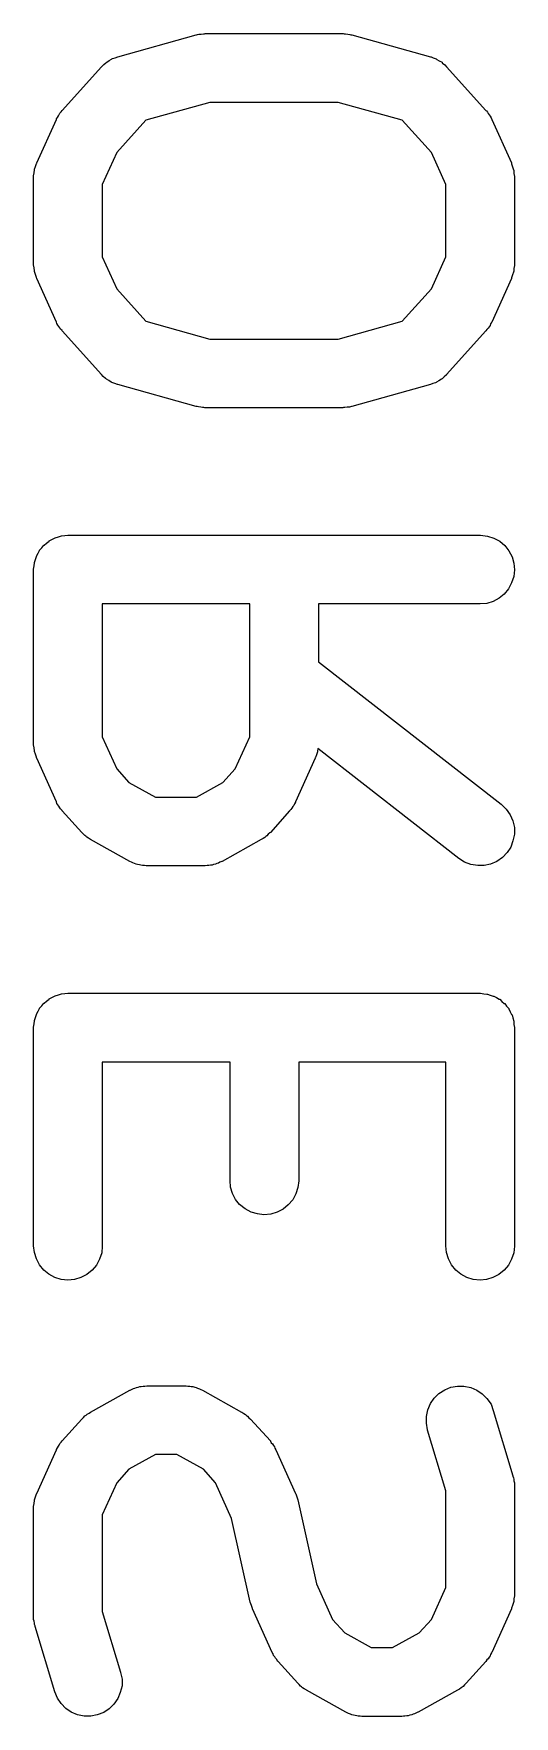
# Model space of a CAD drawing. Extents: x 130.5 to 170.5, y -130.2 to -95.9.
# Drawn here: x 155.932 to 156.982, y -99.587 to -95.913 of the extents above; entities that cross this region are included whole.
import ezdxf

# ---------------------------------------------------------------- set-up
doc = ezdxf.new("R2010")
doc.units = 0
doc.layers.add('BLACK', color=7, linetype='CONTINUOUS')

msp = doc.modelspace()

# ---------------------------------------------------------------- linework, layer by layer
at = {"layer": 'BLACK', "linetype": 'CONTINUOUS'}
for p, q in [((156.116, -95.9634), (156.287, -95.9158)), ((156.287, -95.9158), (156.288, -95.9156)), ((156.288, -95.9156), (156.29, -95.9152)), ((156.29, -95.9152), (156.293, -95.9145)), ((156.293, -95.9145), (156.298, -95.914)), ((156.298, -95.914), (156.303, -95.9132)), ((156.303, -95.9132), (156.305, -95.9133)), ((156.305, -95.9133), (156.307, -95.9131)), ((156.307, -95.9131), (156.607, -95.9131)), ((156.607, -95.9131), (156.608, -95.9131)), ((156.608, -95.9131), (156.61, -95.9134)), ((156.61, -95.9134), (156.613, -95.9133)), ((156.613, -95.9133), (156.618, -95.9142)), ((156.618, -95.9142), (156.623, -95.9147)), ((156.623, -95.9147), (156.625, -95.9154)), ((156.625, -95.9154), (156.627, -95.9158)), ((156.627, -95.9158), (156.799, -95.9634)), ((155.994, -96.0808), (156.08, -95.9855)), ((156.08, -95.9855), (156.081, -95.9848)), ((156.081, -95.9848), (156.085, -95.9807)), ((156.085, -95.9807), (156.09, -95.9766)), ((156.09, -95.9766), (156.091, -95.9759)), ((156.091, -95.9759), (156.092, -95.975)), ((156.092, -95.975), (156.097, -95.972)), ((156.097, -95.972), (156.102, -95.9687)), ((156.102, -95.9687), (156.103, -95.9683)), ((156.103, -95.9683), (156.104, -95.9676)), ((156.104, -95.9676), (156.11, -95.9656)), ((156.11, -95.9656), (156.116, -95.9634)), ((156.799, -95.9634), (156.8, -95.9637)), ((156.8, -95.9637), (156.805, -95.966)), ((156.805, -95.966), (156.811, -95.9681)), ((156.811, -95.9681), (156.812, -95.9687)), ((156.812, -95.9687), (156.813, -95.9692)), ((156.813, -95.9692), (156.818, -95.9725)), ((156.818, -95.9725), (156.824, -95.9757)), ((156.824, -95.9757), (156.824, -95.9765)), ((156.824, -95.9765), (156.825, -95.9772)), ((156.825, -95.9772), (156.83, -95.9814)), ((156.83, -95.9814), (156.834, -95.9855)), ((156.834, -95.9855), (156.92, -96.0808)), ((156.317, -96.0631), (156.177, -96.1021)), ((156.597, -96.0631), (156.317, -96.0631)), ((156.737, -96.1021), (156.597, -96.0631)), ((155.939, -96.1954), (155.982, -96.1002)), ((155.982, -96.0992), (155.984, -96.096)), ((155.982, -96.1002), (155.982, -96.0992)), ((155.984, -96.096), (155.986, -96.0926)), ((155.986, -96.0926), (155.988, -96.0897)), ((155.988, -96.0897), (155.989, -96.0866)), ((155.989, -96.0866), (155.992, -96.0838)), ((155.992, -96.0838), (155.994, -96.0808)), ((156.177, -96.1021), (156.114, -96.1724)), ((156.801, -96.1724), (156.737, -96.1021)), ((156.92, -96.0808), (156.921, -96.0816)), ((156.921, -96.0816), (156.923, -96.0846)), ((156.923, -96.0846), (156.925, -96.0875)), ((156.925, -96.0875), (156.927, -96.0906)), ((156.927, -96.0906), (156.929, -96.0935)), ((156.929, -96.0935), (156.931, -96.0969)), ((156.931, -96.0969), (156.933, -96.1002)), ((156.933, -96.1002), (156.976, -96.1954)), ((156.114, -96.1724), (156.082, -96.2423)), ((156.832, -96.2423), (156.801, -96.1724)), ((155.933, -96.2172), (155.934, -96.2106)), ((155.934, -96.2093), (155.936, -96.203)), ((155.934, -96.21), (155.934, -96.2093)), ((155.934, -96.2106), (155.934, -96.21)), ((155.936, -96.203), (155.938, -96.1966)), ((155.938, -96.1966), (155.939, -96.1961)), ((155.939, -96.1961), (155.939, -96.1954)), ((156.976, -96.1954), (156.976, -96.1964)), ((156.976, -96.1964), (156.976, -96.197)), ((156.976, -96.197), (156.976, -96.1976)), ((156.976, -96.1976), (156.978, -96.204)), ((156.978, -96.204), (156.98, -96.2103)), ((156.98, -96.2103), (156.981, -96.211)), ((156.981, -96.211), (156.981, -96.2116)), ((156.981, -96.2116), (156.981, -96.2183)), ((155.932, -96.2238), (155.933, -96.2172)), ((155.932, -96.2245), (155.932, -96.2238)), ((155.932, -96.2251), (155.932, -96.2245)), ((155.932, -96.2262), (155.932, -96.2251)), ((155.932, -96.4167), (155.932, -96.2262)), ((156.082, -96.2423), (156.082, -96.4006)), ((156.832, -96.4006), (156.832, -96.2423)), ((156.981, -96.2183), (156.982, -96.2248)), ((156.982, -96.2248), (156.982, -96.2255)), ((156.982, -96.2255), (156.982, -96.2262)), ((156.982, -96.2262), (156.982, -96.4167)), ((155.932, -96.4173), (155.932, -96.4167)), ((155.932, -96.418), (155.932, -96.4173)), ((155.933, -96.4246), (155.932, -96.418)), ((155.934, -96.4312), (155.933, -96.4246)), ((155.934, -96.4319), (155.934, -96.4312)), ((155.934, -96.4326), (155.934, -96.4319)), ((155.936, -96.4389), (155.934, -96.4326)), ((156.082, -96.4006), (156.114, -96.4704)), ((156.801, -96.4704), (156.832, -96.4006)), ((156.98, -96.4336), (156.978, -96.4399)), ((156.981, -96.4323), (156.98, -96.4329)), ((156.98, -96.4329), (156.98, -96.4336)), ((156.982, -96.4191), (156.981, -96.4257)), ((156.981, -96.4257), (156.981, -96.4323)), ((156.982, -96.4167), (156.982, -96.4177)), ((156.982, -96.4177), (156.982, -96.4184)), ((156.982, -96.4184), (156.982, -96.4191)), ((155.938, -96.4452), (155.936, -96.4389)), ((155.938, -96.4458), (155.938, -96.4452)), ((155.938, -96.4465), (155.938, -96.4458)), ((155.939, -96.4474), (155.938, -96.4465)), ((155.982, -96.5427), (155.939, -96.4474)), ((156.114, -96.4704), (156.177, -96.5407)), ((156.737, -96.5407), (156.801, -96.4704)), ((156.976, -96.4474), (156.933, -96.5427)), ((156.978, -96.4399), (156.976, -96.4462)), ((156.976, -96.4462), (156.976, -96.4468)), ((156.976, -96.4468), (156.976, -96.4474)), ((155.983, -96.546), (155.982, -96.5427)), ((155.985, -96.5494), (155.983, -96.546)), ((156.177, -96.5407), (156.317, -96.5798)), ((156.597, -96.5798), (156.737, -96.5407)), ((156.93, -96.5469), (156.929, -96.5503)), ((156.932, -96.5436), (156.93, -96.5469)), ((156.933, -96.5427), (156.932, -96.5436)), ((155.987, -96.5523), (155.985, -96.5494)), ((155.989, -96.5554), (155.987, -96.5523)), ((155.991, -96.5582), (155.989, -96.5554)), ((155.994, -96.5613), (155.991, -96.5582)), ((155.994, -96.5621), (155.994, -96.5613)), ((156.08, -96.6573), (155.994, -96.5621)), ((156.317, -96.5798), (156.597, -96.5798)), ((156.92, -96.5621), (156.834, -96.6573)), ((156.922, -96.559), (156.92, -96.5621)), ((156.925, -96.5562), (156.922, -96.559)), ((156.927, -96.5532), (156.925, -96.5562)), ((156.929, -96.5503), (156.927, -96.5532)), ((156.084, -96.6614), (156.08, -96.6573)), ((156.834, -96.6573), (156.834, -96.6581)), ((156.089, -96.6657), (156.084, -96.6614)), ((156.09, -96.6663), (156.089, -96.6657)), ((156.091, -96.6672), (156.09, -96.6663)), ((156.096, -96.6703), (156.091, -96.6672)), ((156.101, -96.6737), (156.096, -96.6703)), ((156.102, -96.6741), (156.101, -96.6737)), ((156.103, -96.6748), (156.102, -96.6741)), ((156.109, -96.6768), (156.103, -96.6748)), ((156.115, -96.6791), (156.109, -96.6768)), ((156.116, -96.6794), (156.115, -96.6791)), ((156.287, -96.727), (156.116, -96.6794)), ((156.799, -96.6794), (156.627, -96.727)), ((156.804, -96.6772), (156.799, -96.6794)), ((156.81, -96.6752), (156.804, -96.6772)), ((156.811, -96.6746), (156.81, -96.6752)), ((156.812, -96.6741), (156.811, -96.6746)), ((156.817, -96.6709), (156.812, -96.6741)), ((156.823, -96.6678), (156.817, -96.6709)), ((156.824, -96.667), (156.823, -96.6678)), ((156.825, -96.6663), (156.824, -96.667)), ((156.829, -96.6621), (156.825, -96.6663)), ((156.834, -96.6581), (156.829, -96.6621)), ((156.289, -96.7274), (156.287, -96.727)), ((156.292, -96.7281), (156.289, -96.7274)), ((156.297, -96.7287), (156.292, -96.7281)), ((156.301, -96.7295), (156.297, -96.7287)), ((156.304, -96.7295), (156.301, -96.7295)), ((156.306, -96.7298), (156.304, -96.7295)), ((156.307, -96.7298), (156.306, -96.7298)), ((156.607, -96.7298), (156.307, -96.7298)), ((156.609, -96.7295), (156.607, -96.7298)), ((156.612, -96.7296), (156.609, -96.7295)), ((156.617, -96.7288), (156.612, -96.7296)), ((156.622, -96.7283), (156.617, -96.7288)), ((156.624, -96.7277), (156.622, -96.7283)), ((156.626, -96.7273), (156.624, -96.7277)), ((156.627, -96.727), (156.626, -96.7273)), ((155.96, -97.0254), (155.966, -97.0209)), ((155.966, -97.0206), (155.972, -97.0173)), ((155.966, -97.0207), (155.966, -97.0206)), ((155.966, -97.0209), (155.966, -97.0207)), ((155.972, -97.0173), (155.979, -97.014)), ((155.979, -97.0138), (155.986, -97.0118)), ((155.979, -97.0139), (155.979, -97.0138)), ((155.979, -97.014), (155.979, -97.0139)), ((155.986, -97.0118), (155.993, -97.0098)), ((155.993, -97.0097), (156, -97.009)), ((155.993, -97.0098), (155.993, -97.0097)), ((155.993, -97.0097), (155.993, -97.0097)), ((156, -97.009), (156.007, -97.0083)), ((156.007, -97.0083), (156.907, -97.0083)), ((156.907, -97.0083), (156.908, -97.0083)), ((156.908, -97.0083), (156.923, -97.01)), ((156.923, -97.01), (156.937, -97.0144)), ((156.937, -97.0144), (156.95, -97.0214)), ((156.95, -97.0214), (156.961, -97.0309)), ((155.934, -97.0677), (155.936, -97.061)), ((155.936, -97.061), (155.938, -97.0543)), ((155.938, -97.0538), (155.942, -97.0476)), ((155.938, -97.054), (155.938, -97.0538)), ((155.938, -97.0543), (155.938, -97.054)), ((155.942, -97.0476), (155.945, -97.0414)), ((155.945, -97.041), (155.95, -97.0355)), ((155.945, -97.0412), (155.945, -97.041)), ((155.945, -97.0414), (155.945, -97.0412)), ((155.95, -97.0355), (155.954, -97.0301)), ((155.954, -97.0299), (155.955, -97.0297)), ((155.954, -97.0301), (155.954, -97.0299)), ((155.955, -97.0297), (155.96, -97.0254)), ((156.961, -97.0309), (156.97, -97.0423)), ((156.97, -97.0423), (156.977, -97.0552)), ((156.977, -97.0552), (156.981, -97.0693)), ((155.932, -97.0823), (155.933, -97.0752)), ((155.932, -97.0828), (155.932, -97.0823)), ((155.932, -97.0833), (155.932, -97.0828)), ((155.932, -97.0828), (155.932, -97.0828)), ((155.932, -97.0828), (155.932, -97.0828)), ((155.932, -97.4643), (155.932, -97.0833)), ((155.933, -97.0752), (155.934, -97.0683)), ((155.934, -97.068), (155.934, -97.0677)), ((155.934, -97.0683), (155.934, -97.068)), ((156.981, -97.0984), (156.976, -97.1124)), ((156.981, -97.0693), (156.982, -97.0839)), ((156.982, -97.0839), (156.981, -97.0984)), ((156.969, -97.1253), (156.96, -97.1366)), ((156.976, -97.1124), (156.969, -97.1253)), ((156.082, -97.1583), (156.082, -97.4482)), ((156.404, -97.1583), (156.082, -97.1583)), ((156.404, -97.4482), (156.404, -97.1583)), ((156.907, -97.1583), (156.554, -97.1583)), ((156.554, -97.1583), (156.554, -97.2847)), ((156.922, -97.1569), (156.907, -97.1583)), ((156.936, -97.1527), (156.922, -97.1569)), ((156.949, -97.1458), (156.936, -97.1527)), ((156.96, -97.1366), (156.949, -97.1458)), ((156.554, -97.2847), (156.953, -97.5956)), ((155.932, -97.465), (155.932, -97.4643)), ((155.932, -97.4656), (155.932, -97.465)), ((155.933, -97.4722), (155.932, -97.4656)), ((156.082, -97.4482), (156.114, -97.5181)), ((156.372, -97.5181), (156.404, -97.4482)), ((155.934, -97.4789), (155.933, -97.4722)), ((155.934, -97.4795), (155.934, -97.4789)), ((155.934, -97.4802), (155.934, -97.4795)), ((155.936, -97.4865), (155.934, -97.4802)), ((155.938, -97.4929), (155.936, -97.4865)), ((155.938, -97.4935), (155.938, -97.4929)), ((155.938, -97.4941), (155.938, -97.4935)), ((155.939, -97.4951), (155.938, -97.4941)), ((155.982, -97.5903), (155.939, -97.4951)), ((156.547, -97.4951), (156.504, -97.5903)), ((156.548, -97.4938), (156.547, -97.4944)), ((156.547, -97.4944), (156.547, -97.4951)), ((156.55, -97.4875), (156.548, -97.4938)), ((156.552, -97.4812), (156.55, -97.4875)), ((156.553, -97.474), (156.552, -97.4799)), ((156.552, -97.4799), (156.552, -97.4805)), ((156.552, -97.4805), (156.552, -97.4812)), ((156.861, -97.714), (156.553, -97.474)), ((156.114, -97.5181), (156.14, -97.5477)), ((156.345, -97.5477), (156.372, -97.5181)), ((156.14, -97.5477), (156.198, -97.5798)), ((156.288, -97.5798), (156.345, -97.5477)), ((155.983, -97.5936), (155.982, -97.5903)), ((155.985, -97.597), (155.983, -97.5936)), ((155.987, -97.5999), (155.985, -97.597)), ((155.989, -97.603), (155.987, -97.5999)), ((155.991, -97.6058), (155.989, -97.603)), ((155.994, -97.6089), (155.991, -97.6058)), ((155.994, -97.6097), (155.994, -97.6089)), ((156.037, -97.6573), (155.994, -97.6097)), ((156.198, -97.5798), (156.288, -97.5798)), ((156.491, -97.6097), (156.449, -97.6573)), ((156.494, -97.6067), (156.491, -97.6097)), ((156.496, -97.6038), (156.494, -97.6067)), ((156.498, -97.6008), (156.496, -97.6038)), ((156.5, -97.5979), (156.498, -97.6008)), ((156.502, -97.5945), (156.5, -97.5979)), ((156.504, -97.5913), (156.502, -97.5945)), ((156.504, -97.5903), (156.504, -97.5913)), ((156.953, -97.5956), (156.954, -97.5962)), ((156.954, -97.5962), (156.964, -97.6064)), ((156.964, -97.6064), (156.973, -97.6185)), ((156.973, -97.6185), (156.979, -97.6319)), ((156.979, -97.6319), (156.982, -97.6462)), ((156.982, -97.6462), (156.982, -97.6609)), ((156.04, -97.6604), (156.037, -97.6573)), ((156.044, -97.6637), (156.04, -97.6604)), ((156.046, -97.6653), (156.044, -97.6637)), ((156.048, -97.6672), (156.046, -97.6653)), ((156.052, -97.6696), (156.048, -97.6672)), ((156.056, -97.6722), (156.052, -97.6696)), ((156.056, -97.6727), (156.056, -97.6722)), ((156.142, -97.7203), (156.056, -97.6727)), ((156.429, -97.6727), (156.344, -97.7203)), ((156.433, -97.6701), (156.429, -97.6727)), ((156.437, -97.6678), (156.433, -97.6701)), ((156.439, -97.666), (156.437, -97.6678)), ((156.441, -97.6644), (156.439, -97.666)), ((156.444, -97.6611), (156.441, -97.6644)), ((156.448, -97.6581), (156.444, -97.6611)), ((156.449, -97.6573), (156.448, -97.6581)), ((156.979, -97.6753), (156.974, -97.6889)), ((156.982, -97.6609), (156.979, -97.6753)), ((156.146, -97.7218), (156.142, -97.7203)), ((156.149, -97.7237), (156.146, -97.7218)), ((156.339, -97.7223), (156.336, -97.7241)), ((156.343, -97.7208), (156.339, -97.7223)), ((156.344, -97.7203), (156.343, -97.7208)), ((156.873, -97.7218), (156.861, -97.714)), ((156.887, -97.727), (156.873, -97.7218)), ((156.944, -97.7202), (156.93, -97.726)), ((156.956, -97.7118), (156.944, -97.7202)), ((156.966, -97.7012), (156.956, -97.7118)), ((156.974, -97.6889), (156.966, -97.7012)), ((156.152, -97.7248), (156.149, -97.7237)), ((156.156, -97.7261), (156.152, -97.7248)), ((156.159, -97.727), (156.156, -97.7261)), ((156.163, -97.7281), (156.159, -97.727)), ((156.166, -97.7285), (156.163, -97.7281)), ((156.17, -97.7293), (156.166, -97.7285)), ((156.174, -97.7293), (156.17, -97.7293)), ((156.178, -97.7298), (156.174, -97.7293)), ((156.179, -97.7298), (156.178, -97.7298)), ((156.307, -97.7298), (156.179, -97.7298)), ((156.311, -97.7294), (156.307, -97.7298)), ((156.315, -97.7294), (156.311, -97.7294)), ((156.318, -97.7287), (156.315, -97.7294)), ((156.322, -97.7283), (156.318, -97.7287)), ((156.325, -97.7272), (156.322, -97.7283)), ((156.329, -97.7265), (156.325, -97.7272)), ((156.332, -97.7251), (156.329, -97.7265)), ((156.336, -97.7241), (156.332, -97.7251)), ((156.902, -97.7296), (156.887, -97.727)), ((156.916, -97.7292), (156.902, -97.7296)), ((156.93, -97.726), (156.916, -97.7292)), ((155.972, -98.0173), (155.979, -98.014)), ((155.979, -98.0138), (155.986, -98.0118)), ((155.979, -98.0139), (155.979, -98.0138)), ((155.979, -98.014), (155.979, -98.0139)), ((155.986, -98.0118), (155.993, -98.0098)), ((155.993, -98.0097), (156, -98.009)), ((155.993, -98.0098), (155.993, -98.0097)), ((155.993, -98.0097), (155.993, -98.0097)), ((156, -98.009), (156.007, -98.0083)), ((156.007, -98.0083), (156.907, -98.0083)), ((156.907, -98.0083), (156.908, -98.0083)), ((156.908, -98.0083), (156.908, -98.0083)), ((156.908, -98.0083), (156.908, -98.0083)), ((156.908, -98.0083), (156.908, -98.0083)), ((156.908, -98.0083), (156.915, -98.0091)), ((156.915, -98.0091), (156.922, -98.0099)), ((156.922, -98.0099), (156.922, -98.0099)), ((156.922, -98.0099), (156.923, -98.01)), ((156.923, -98.01), (156.929, -98.0121)), ((156.929, -98.0121), (156.936, -98.0142)), ((156.936, -98.0142), (156.936, -98.0143)), ((156.936, -98.0143), (156.937, -98.0144)), ((156.937, -98.0144), (156.943, -98.0178)), ((155.938, -98.0538), (155.942, -98.0476)), ((155.942, -98.0476), (155.945, -98.0414)), ((155.945, -98.041), (155.95, -98.0355)), ((155.945, -98.0412), (155.945, -98.041)), ((155.945, -98.0414), (155.945, -98.0412)), ((155.95, -98.0355), (155.954, -98.0301)), ((155.954, -98.0299), (155.955, -98.0297)), ((155.954, -98.0301), (155.954, -98.0299)), ((155.955, -98.0297), (155.96, -98.0254)), ((155.96, -98.0254), (155.966, -98.0209)), ((155.966, -98.0206), (155.972, -98.0173)), ((155.966, -98.0207), (155.966, -98.0206)), ((155.966, -98.0209), (155.966, -98.0207)), ((156.943, -98.0178), (156.949, -98.0212)), ((156.949, -98.0212), (156.949, -98.0213)), ((156.949, -98.0213), (156.95, -98.0214)), ((156.95, -98.0214), (156.955, -98.026)), ((156.955, -98.026), (156.96, -98.0305)), ((156.96, -98.0305), (156.961, -98.0307)), ((156.961, -98.0307), (156.961, -98.0309)), ((156.961, -98.0309), (156.965, -98.0363)), ((156.965, -98.0363), (156.97, -98.0418)), ((156.97, -98.0418), (156.97, -98.0421)), ((156.97, -98.0421), (156.97, -98.0423)), ((156.97, -98.0423), (156.973, -98.0485)), ((156.973, -98.0485), (156.976, -98.0548)), ((155.932, -98.0823), (155.933, -98.0752)), ((155.932, -98.0828), (155.932, -98.0823)), ((155.932, -98.0833), (155.932, -98.0828)), ((155.932, -98.0828), (155.932, -98.0828)), ((155.932, -98.0828), (155.932, -98.0828)), ((155.932, -98.5595), (155.932, -98.0833)), ((155.933, -98.0752), (155.934, -98.0683)), ((155.934, -98.0677), (155.936, -98.061)), ((155.934, -98.068), (155.934, -98.0677)), ((155.934, -98.0683), (155.934, -98.068)), ((155.936, -98.061), (155.938, -98.0543)), ((155.938, -98.054), (155.938, -98.0538)), ((155.938, -98.0543), (155.938, -98.054)), ((156.976, -98.0548), (156.977, -98.055)), ((156.977, -98.055), (156.977, -98.0552)), ((156.977, -98.0552), (156.979, -98.062)), ((156.979, -98.062), (156.981, -98.0688)), ((156.981, -98.0688), (156.981, -98.069)), ((156.981, -98.069), (156.981, -98.0693)), ((156.981, -98.0693), (156.981, -98.0763)), ((156.981, -98.0763), (156.982, -98.0833)), ((156.982, -98.0833), (156.982, -98.5595)), ((156.361, -98.1583), (156.082, -98.1583)), ((156.082, -98.1583), (156.082, -98.5595)), ((156.361, -98.4167), (156.361, -98.1583)), ((156.832, -98.1583), (156.511, -98.1583)), ((156.511, -98.1583), (156.511, -98.4167)), ((156.832, -98.5595), (156.832, -98.1583)), ((156.362, -98.4312), (156.361, -98.4167)), ((156.511, -98.4177), (156.509, -98.4323)), ((156.511, -98.4167), (156.511, -98.4177)), ((156.366, -98.4452), (156.362, -98.4312)), ((156.373, -98.4582), (156.366, -98.4452)), ((156.505, -98.4462), (156.498, -98.459)), ((156.509, -98.4323), (156.505, -98.4462)), ((156.382, -98.4695), (156.373, -98.4582)), ((156.394, -98.4788), (156.382, -98.4695)), ((156.407, -98.4858), (156.394, -98.4788)), ((156.421, -98.4901), (156.407, -98.4858)), ((156.435, -98.4917), (156.421, -98.4901)), ((156.45, -98.4903), (156.435, -98.4917)), ((156.464, -98.4862), (156.45, -98.4903)), ((156.477, -98.4794), (156.464, -98.4862)), ((156.488, -98.4703), (156.477, -98.4794)), ((156.498, -98.459), (156.488, -98.4703)), ((155.934, -98.5741), (155.932, -98.5595)), ((156.082, -98.5606), (156.081, -98.5751)), ((156.082, -98.5595), (156.082, -98.5606)), ((156.834, -98.5741), (156.832, -98.5595)), ((156.982, -98.5606), (156.981, -98.5751)), ((156.982, -98.5595), (156.982, -98.5606)), ((155.938, -98.5881), (155.934, -98.5741)), ((155.945, -98.601), (155.938, -98.5881)), ((155.954, -98.6124), (155.945, -98.601)), ((156.069, -98.6019), (156.06, -98.6131)), ((156.076, -98.5891), (156.069, -98.6019)), ((156.081, -98.5751), (156.076, -98.5891)), ((156.838, -98.5881), (156.834, -98.5741)), ((156.845, -98.601), (156.838, -98.5881)), ((156.854, -98.6124), (156.845, -98.601)), ((156.969, -98.6019), (156.96, -98.6131)), ((156.976, -98.5891), (156.969, -98.6019)), ((156.981, -98.5751), (156.976, -98.5891)), ((155.965, -98.6217), (155.954, -98.6124)), ((155.978, -98.6287), (155.965, -98.6217)), ((155.992, -98.633), (155.978, -98.6287)), ((156.007, -98.6345), (155.992, -98.633)), ((156.021, -98.6332), (156.007, -98.6345)), ((156.035, -98.6291), (156.021, -98.6332)), ((156.048, -98.6223), (156.035, -98.6291)), ((156.06, -98.6131), (156.048, -98.6223)), ((156.865, -98.6217), (156.854, -98.6124)), ((156.878, -98.6287), (156.865, -98.6217)), ((156.892, -98.633), (156.878, -98.6287)), ((156.907, -98.6345), (156.892, -98.633)), ((156.921, -98.6332), (156.907, -98.6345)), ((156.935, -98.6291), (156.921, -98.6332)), ((156.948, -98.6223), (156.935, -98.6291)), ((156.96, -98.6131), (156.948, -98.6223)), ((156.056, -98.9225), (156.142, -98.8749)), ((156.142, -98.8749), (156.143, -98.8744)), ((156.143, -98.8744), (156.147, -98.8729)), ((156.147, -98.8729), (156.15, -98.8711)), ((156.15, -98.8711), (156.153, -98.8701)), ((156.153, -98.8701), (156.157, -98.8688)), ((156.157, -98.8688), (156.16, -98.868)), ((156.16, -98.868), (156.164, -98.8669)), ((156.164, -98.8669), (156.167, -98.8666)), ((156.167, -98.8666), (156.171, -98.8659)), ((156.171, -98.8659), (156.175, -98.8658)), ((156.175, -98.8658), (156.179, -98.8655)), ((156.179, -98.8655), (156.264, -98.8655)), ((156.264, -98.8655), (156.265, -98.8655)), ((156.265, -98.8655), (156.269, -98.8659)), ((156.269, -98.8659), (156.273, -98.866)), ((156.273, -98.866), (156.276, -98.8667)), ((156.276, -98.8667), (156.28, -98.8671)), ((156.28, -98.8671), (156.284, -98.8683)), ((156.284, -98.8683), (156.287, -98.8691)), ((156.287, -98.8691), (156.29, -98.8705)), ((156.29, -98.8705), (156.294, -98.8715)), ((156.294, -98.8715), (156.297, -98.8734)), ((156.297, -98.8734), (156.301, -98.8749)), ((156.301, -98.8749), (156.386, -98.9225)), ((156.799, -98.9042), (156.807, -98.8922)), ((156.807, -98.8922), (156.817, -98.8819)), ((156.817, -98.8819), (156.83, -98.8739)), ((156.83, -98.8739), (156.843, -98.8685)), ((156.843, -98.8685), (156.858, -98.8658)), ((156.858, -98.8658), (156.872, -98.8659)), ((156.872, -98.8659), (156.887, -98.8689)), ((156.887, -98.8689), (156.9, -98.8746)), ((156.9, -98.8746), (156.912, -98.8828)), ((156.912, -98.8828), (156.922, -98.8932)), ((156.922, -98.8932), (156.931, -98.9054)), ((156.038, -98.9371), (156.041, -98.9341)), ((156.041, -98.9341), (156.044, -98.9309)), ((156.044, -98.9309), (156.047, -98.9293)), ((156.047, -98.9293), (156.049, -98.9274)), ((156.049, -98.9274), (156.053, -98.9251)), ((156.053, -98.9251), (156.056, -98.9225)), ((156.386, -98.9225), (156.387, -98.923)), ((156.387, -98.923), (156.391, -98.9257)), ((156.391, -98.9257), (156.395, -98.928)), ((156.395, -98.928), (156.397, -98.9299)), ((156.397, -98.9299), (156.399, -98.9315)), ((156.399, -98.9315), (156.402, -98.9349)), ((156.402, -98.9349), (156.406, -98.9379)), ((156.79, -98.932), (156.793, -98.9177)), ((156.79, -98.9466), (156.79, -98.932)), ((156.793, -98.9177), (156.799, -98.9042)), ((156.931, -98.9054), (156.936, -98.9189)), ((156.936, -98.9189), (156.979, -99.0618)), ((155.994, -98.9855), (156.037, -98.9379)), ((156.037, -98.9379), (156.038, -98.9371)), ((156.406, -98.9379), (156.449, -98.9855)), ((156.792, -98.961), (156.79, -98.9466)), ((156.792, -98.962), (156.792, -98.961)), ((156.832, -99.0943), (156.792, -98.962)), ((155.939, -99.1002), (155.982, -99.0049)), ((155.982, -99.004), (155.984, -99.0007)), ((155.982, -99.0049), (155.982, -99.004)), ((155.984, -99.0007), (155.986, -98.9973)), ((155.986, -98.9973), (155.988, -98.9945)), ((155.988, -98.9945), (155.989, -98.9914)), ((155.989, -98.9914), (155.992, -98.9886)), ((155.992, -98.9886), (155.994, -98.9855)), ((156.449, -98.9855), (156.449, -98.9863)), ((156.449, -98.9863), (156.451, -98.9894)), ((156.451, -98.9894), (156.454, -98.9922)), ((156.454, -98.9922), (156.456, -98.9953)), ((156.456, -98.9953), (156.458, -98.9982)), ((156.458, -98.9982), (156.459, -99.0017)), ((156.459, -99.0017), (156.461, -99.0049)), ((156.461, -99.0049), (156.504, -99.1002)), ((156.198, -99.0155), (156.14, -99.0476)), ((156.245, -99.0155), (156.198, -99.0155)), ((156.303, -99.0476), (156.245, -99.0155)), ((156.114, -99.0772), (156.082, -99.147)), ((156.14, -99.0476), (156.114, -99.0772)), ((156.329, -99.0772), (156.303, -99.0476)), ((156.364, -99.1548), (156.329, -99.0772)), ((156.979, -99.0618), (156.979, -99.0628)), ((156.979, -99.0628), (156.98, -99.0658)), ((156.98, -99.0658), (156.981, -99.0688)), ((156.981, -99.0688), (156.981, -99.073)), ((156.981, -99.073), (156.982, -99.0772)), ((156.982, -99.0772), (156.982, -99.0803)), ((156.982, -99.0803), (156.982, -99.0833)), ((155.933, -99.122), (155.934, -99.1154)), ((155.934, -99.114), (155.936, -99.1077)), ((155.934, -99.1147), (155.934, -99.114)), ((155.934, -99.1154), (155.934, -99.1147)), ((155.936, -99.1077), (155.938, -99.1014)), ((155.938, -99.1014), (155.939, -99.1008)), ((155.939, -99.1008), (155.939, -99.1002)), ((156.504, -99.1002), (156.504, -99.1006)), ((156.504, -99.1006), (156.504, -99.1006)), ((156.504, -99.1006), (156.504, -99.1006)), ((156.504, -99.1006), (156.505, -99.1011)), ((156.505, -99.1011), (156.507, -99.1077)), ((156.507, -99.1077), (156.509, -99.1145)), ((156.509, -99.1145), (156.55, -99.2976)), ((156.832, -99.3053), (156.832, -99.0943)), ((156.982, -99.0833), (156.982, -99.3214)), ((155.932, -99.1286), (155.933, -99.122)), ((155.932, -99.1292), (155.932, -99.1286)), ((155.932, -99.1299), (155.932, -99.1292)), ((155.932, -99.131), (155.932, -99.1299)), ((155.932, -99.369), (155.932, -99.131)), ((156.082, -99.147), (156.082, -99.358)), ((156.405, -99.3379), (156.364, -99.1548)), ((156.55, -99.2976), (156.585, -99.3752)), ((156.408, -99.3446), (156.405, -99.3379)), ((156.801, -99.3752), (156.832, -99.3053)), ((156.98, -99.3383), (156.978, -99.3446)), ((156.981, -99.337), (156.98, -99.3377)), ((156.98, -99.3377), (156.98, -99.3383)), ((156.982, -99.3238), (156.981, -99.3304)), ((156.981, -99.3304), (156.981, -99.337)), ((156.982, -99.3214), (156.982, -99.3225)), ((156.982, -99.3225), (156.982, -99.3231)), ((156.982, -99.3231), (156.982, -99.3238)), ((155.932, -99.3721), (155.932, -99.369)), ((155.932, -99.3752), (155.932, -99.3721)), ((155.933, -99.3794), (155.932, -99.3752)), ((156.082, -99.358), (156.122, -99.4904)), ((156.41, -99.3512), (156.408, -99.3446)), ((156.41, -99.3518), (156.41, -99.3512)), ((156.41, -99.3522), (156.41, -99.3518)), ((156.41, -99.3518), (156.41, -99.3518)), ((156.41, -99.3518), (156.41, -99.3518)), ((156.453, -99.4474), (156.41, -99.3522)), ((156.585, -99.3752), (156.612, -99.4048)), ((156.774, -99.4048), (156.801, -99.3752)), ((156.976, -99.3522), (156.933, -99.4474)), ((156.978, -99.3446), (156.976, -99.351)), ((156.976, -99.351), (156.976, -99.3516)), ((156.976, -99.3516), (156.976, -99.3522)), ((155.934, -99.3836), (155.933, -99.3794)), ((155.934, -99.3866), (155.934, -99.3836)), ((155.935, -99.3896), (155.934, -99.3866)), ((155.935, -99.3906), (155.935, -99.3896)), ((155.978, -99.5335), (155.935, -99.3906)), ((156.612, -99.4048), (156.669, -99.4369)), ((156.716, -99.4369), (156.774, -99.4048)), ((156.455, -99.4507), (156.453, -99.4474)), ((156.669, -99.4369), (156.716, -99.4369)), ((156.932, -99.4484), (156.93, -99.4516)), ((156.933, -99.4474), (156.932, -99.4484)), ((156.456, -99.4542), (156.455, -99.4507)), ((156.459, -99.457), (156.456, -99.4542)), ((156.46, -99.4601), (156.459, -99.457)), ((156.463, -99.463), (156.46, -99.4601)), ((156.465, -99.4661), (156.463, -99.463)), ((156.466, -99.4668), (156.465, -99.4661)), ((156.509, -99.5145), (156.466, -99.4668)), ((156.92, -99.4668), (156.877, -99.5145)), ((156.922, -99.4638), (156.92, -99.4668)), ((156.925, -99.461), (156.922, -99.4638)), ((156.927, -99.4579), (156.925, -99.461)), ((156.929, -99.4551), (156.927, -99.4579)), ((156.93, -99.4516), (156.929, -99.4551)), ((156.125, -99.5204), (156.121, -99.5347)), ((156.122, -99.4904), (156.122, -99.4914)), ((156.122, -99.4914), (156.125, -99.5058)), ((156.125, -99.5058), (156.125, -99.5204)), ((156.512, -99.5175), (156.509, -99.5145)), ((156.515, -99.5208), (156.512, -99.5175)), ((156.517, -99.5225), (156.515, -99.5208)), ((156.519, -99.5243), (156.517, -99.5225)), ((156.868, -99.5231), (156.866, -99.525)), ((156.87, -99.5215), (156.868, -99.5231)), ((156.873, -99.5183), (156.87, -99.5215)), ((156.876, -99.5152), (156.873, -99.5183)), ((156.877, -99.5145), (156.876, -99.5152)), ((155.984, -99.547), (155.978, -99.5335)), ((155.992, -99.5592), (155.984, -99.547)), ((156.002, -99.5696), (155.992, -99.5592)), ((156.116, -99.5481), (156.107, -99.5602)), ((156.121, -99.5347), (156.116, -99.5481)), ((156.523, -99.5267), (156.519, -99.5243)), ((156.527, -99.5293), (156.523, -99.5267)), ((156.528, -99.5298), (156.527, -99.5293)), ((156.614, -99.5775), (156.528, -99.5298)), ((156.858, -99.5298), (156.772, -99.5775)), ((156.862, -99.5273), (156.858, -99.5298)), ((156.866, -99.525), (156.862, -99.5273)), ((156.014, -99.5778), (156.002, -99.5696)), ((156.028, -99.5835), (156.014, -99.5778)), ((156.042, -99.5865), (156.028, -99.5835)), ((156.057, -99.5866), (156.042, -99.5865)), ((156.071, -99.5839), (156.057, -99.5866)), ((156.085, -99.5784), (156.071, -99.5839)), ((156.097, -99.5704), (156.085, -99.5784)), ((156.107, -99.5602), (156.097, -99.5704)), ((156.617, -99.579), (156.614, -99.5775)), ((156.62, -99.5808), (156.617, -99.579)), ((156.624, -99.5819), (156.62, -99.5808)), ((156.627, -99.5833), (156.624, -99.5819)), ((156.631, -99.5841), (156.627, -99.5833)), ((156.634, -99.5853), (156.631, -99.5841)), ((156.638, -99.5857), (156.634, -99.5853)), ((156.641, -99.5864), (156.638, -99.5857)), ((156.645, -99.5865), (156.641, -99.5864)), ((156.649, -99.5869), (156.645, -99.5865)), ((156.65, -99.5869), (156.649, -99.5869)), ((156.736, -99.5869), (156.65, -99.5869)), ((156.74, -99.5865), (156.736, -99.5869)), ((156.743, -99.5865), (156.74, -99.5865)), ((156.747, -99.5858), (156.743, -99.5865)), ((156.75, -99.5855), (156.747, -99.5858)), ((156.754, -99.5844), (156.75, -99.5855)), ((156.758, -99.5836), (156.754, -99.5844)), ((156.761, -99.5823), (156.758, -99.5836)), ((156.764, -99.5812), (156.761, -99.5823)), ((156.768, -99.5794), (156.764, -99.5812)), ((156.771, -99.578), (156.768, -99.5794)), ((156.772, -99.5775), (156.771, -99.578))]:
    msp.add_line(p, q, dxfattribs=at)

doc.saveas('drawing.dxf')
